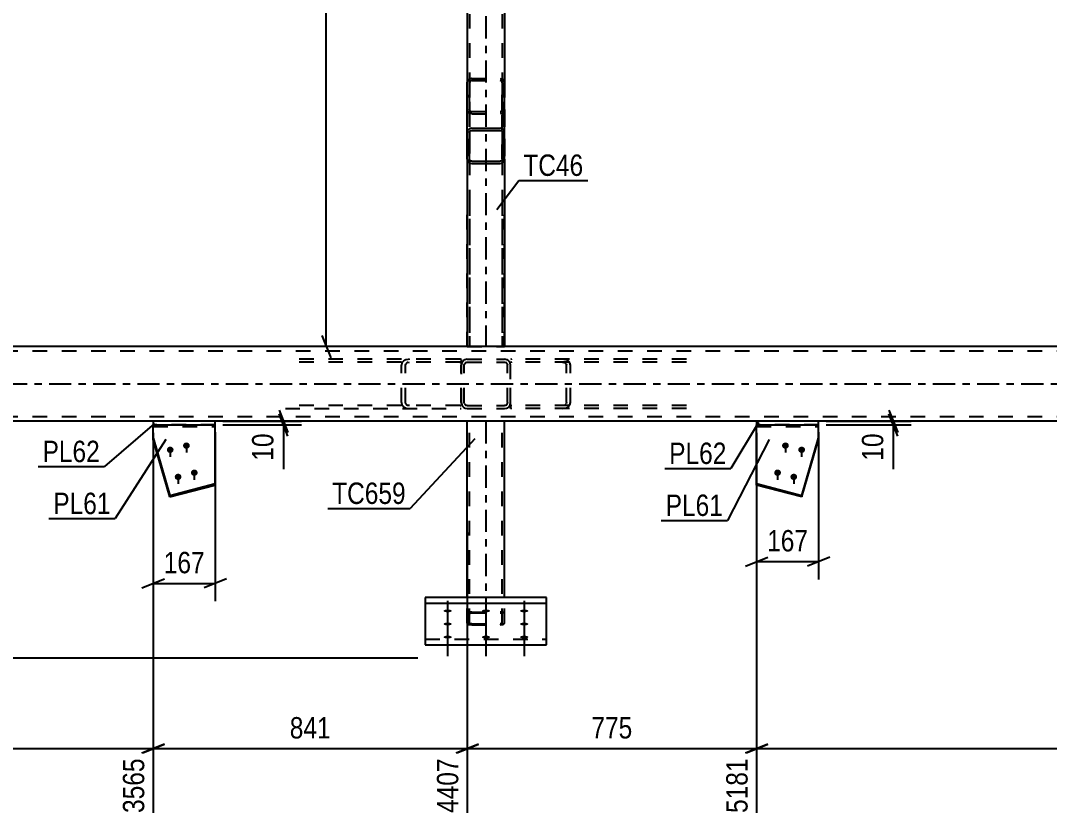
# Model space of a CAD drawing. Header units: millimetres. Extents: x -109 to 1080, y -501 to 340.
# Drawn here: x 109.9 to 247.7, y 126.2 to 232.8 of the extents above; entities that cross this region are included whole.
import ezdxf

# ---------------------------------------------------------------- set-up
doc = ezdxf.new("R2010")
doc.units = ezdxf.units.MM
doc.linetypes.add('DXK_LINE_DOT2', pattern=[3.9198, 1.9599, -1.9599])
doc.linetypes.add('DXK_LINE_DOT3', pattern=[5.9187, 2.979, -0.9799, 0.9799, -0.9799])
doc.styles.add('Arial Narrow', font='ARIALN.TTF', dxfattribs={"height": 0.2})

# ---------------------------------------------------------------- blocks, each defined once
blk = doc.blocks.new('Part-389666448-2588 - 2583')
at = {"color": 7, "linetype": 'DXK_LINE_DOT2'}
for p, q in [((135.95, 178.72), (127.63, 178.72)), ((127.63, 178.72), (127.63, 178.69)), ((127.63, 178.69), (127.63, 178.72)), ((127.63, 178.51), (135.95, 178.51)), ((135.95, 178.72), (135.95, 178.69)), ((135.95, 178.69), (135.95, 178.72))]:
    blk.add_line(p, q, dxfattribs=at)
at = {"color": 2, "linetype": 'Continuous'}
for p, q in [((127.63, 176.77), (127.63, 178.69)), ((135.95, 170.63), (135.95, 178.69)), ((127.63, 176.98), (129.87, 169.27)), ((129.87, 169.07), (127.63, 176.77)), ((129.87, 169.27), (135.95, 170.84)), ((129.87, 169.07), (135.95, 170.63)), ((129.87, 169.27), (129.87, 169.07))]:
    blk.add_line(p, q, dxfattribs=at)
blk = doc.blocks.new('Part-389666448-2599 - 2583')
at = {"color": 2, "linetype": 'Continuous'}
for p, q in [((208.44, 179.19), (208.44, 178.69)), ((216.76, 179.19), (208.44, 179.19)), ((216.76, 178.69), (216.76, 179.19)), ((208.44, 178.69), (216.76, 178.69))]:
    blk.add_line(p, q, dxfattribs=at)
blk = doc.blocks.new('Part-389666448-2617 - 2583')
at = {"color": 7, "linetype": 'DXK_LINE_DOT2'}
for p, q in [((168.73, 187.49), (145.33, 187.49)), ((161.95, 187.49), (161.54, 187.43)), ((168.9, 187.47), (168.73, 187.49)), ((168.9, 187.47), (168.9, 180.92)), ((168.73, 187.09), (145.33, 187.09)), ((160.95, 187), (160.87, 186.69)), ((160.87, 181.69), (160.87, 186.69)), ((161.41, 186.69), (161.45, 186.85)), ((161.41, 181.69), (161.41, 186.69)), ((161.74, 187.06), (161.95, 187.09)), ((168.73, 187.09), (168.9, 187.07)), ((168.73, 181.29), (145.33, 181.29)), ((145.33, 180.89), (168.73, 180.89)), ((160.87, 181.69), (160.95, 181.39)), ((161.45, 181.54), (161.41, 181.69)), ((161.54, 180.96), (161.95, 180.89)), ((161.95, 181.29), (161.74, 181.32)), ((168.73, 181.29), (168.9, 181.32)), ((168.73, 180.89), (168.9, 180.92))]:
    blk.add_line(p, q, dxfattribs=at)
for centre, radius, start, end in [((161.79, 186.48), 0.991, 104.8339, 148.0221), ((161.87, 186.59), 0.495, 104.8339, 148.0221), ((161.79, 181.91), 0.991, 211.9779, 255.1661), ((161.87, 181.8), 0.495, 211.9779, 255.1661)]:
    blk.add_arc(centre, radius, start, end, dxfattribs=at)
blk = doc.blocks.new('Part-389666448-2665 - 2583')
at = {"color": 7, "linetype": 'DXK_LINE_DOT2'}
for p, q in [((169.7, 187.49), (169.39, 187.43)), ((169.7, 187.49), (174.7, 187.49)), ((175, 187.43), (174.7, 187.49)), ((168.96, 187), (168.9, 186.69)), ((168.9, 181.69), (168.9, 186.69)), ((169.3, 186.69), (169.33, 186.85)), ((169.3, 181.69), (169.3, 186.69)), ((169.54, 187.06), (169.7, 187.09)), ((169.7, 187.09), (174.7, 187.09)), ((174.7, 187.09), (174.85, 187.06)), ((175.06, 186.85), (175.1, 186.69)), ((175.1, 181.69), (175.1, 186.69)), ((175.5, 186.69), (175.43, 187)), ((175.5, 181.69), (175.5, 186.69)), ((168.9, 181.69), (168.96, 181.39)), ((169.33, 181.54), (169.3, 181.69)), ((169.39, 180.96), (169.7, 180.89)), ((169.7, 181.29), (169.54, 181.32)), ((169.7, 181.29), (174.7, 181.29)), ((169.7, 180.89), (174.7, 180.89)), ((174.85, 181.32), (174.7, 181.29)), ((174.7, 180.89), (175, 180.96)), ((175.1, 181.69), (175.06, 181.54)), ((175.43, 181.39), (175.5, 181.69))]:
    blk.add_line(p, q, dxfattribs=at)
for centre, radius, start, end in [((169.7, 186.69), 0.8, 112.5, 157.5), ((174.7, 186.69), 0.8, 22.5, 67.5), ((169.7, 186.69), 0.4, 112.5, 157.5), ((174.7, 186.69), 0.4, 22.5, 67.5), ((169.7, 181.69), 0.8, 202.5, 247.5), ((169.7, 181.69), 0.4, 202.5, 247.5), ((174.7, 181.69), 0.4, 292.5, 337.5), ((174.7, 181.69), 0.8, 292.5, 337.5)]:
    blk.add_arc(centre, radius, start, end, dxfattribs=at)
blk = doc.blocks.new('Part-389666448-2616 - 2583')
at = {"color": 2, "linetype": 'Continuous'}
for p, q in [((169.69, 288.59), (169.74, 288.82)), ((169.69, 288.59), (169.69, 287.7)), ((169.74, 288.82), (169.87, 289.02)), ((169.87, 289.02), (170.06, 289.15)), ((170.06, 289.15), (170.29, 289.19)), ((170.29, 289.19), (174.09, 289.19)), ((174.09, 289.19), (174.32, 289.15)), ((174.32, 289.15), (174.52, 289.02)), ((174.52, 289.02), (174.65, 288.82)), ((174.65, 288.82), (174.69, 288.59)), ((174.69, 288.59), (174.69, 287.7)), ((169.69, 272.18), (169.69, 253.87)), ((174.69, 272.18), (174.69, 253.87)), ((169.69, 238.35), (169.69, 224.5)), ((174.69, 238.35), (174.69, 224.5)), ((169.69, 214.28), (169.69, 189.19)), ((174.69, 214.28), (174.69, 189.19)), ((174.65, 189.19), (169.69, 189.19)), ((174.69, 189.19), (174.65, 189.19))]:
    blk.add_line(p, q, dxfattribs=at)
at = {"color": 7, "linetype": 'DXK_LINE_DOT2'}
for p, q in [((170.02, 288.71), (169.99, 288.59)), ((169.99, 288.59), (169.99, 189.19)), ((170.08, 288.81), (170.02, 288.71)), ((170.18, 288.87), (170.08, 288.81)), ((170.29, 288.89), (170.18, 288.87)), ((170.29, 288.89), (174.09, 288.89)), ((174.21, 288.87), (174.09, 288.89)), ((174.31, 288.81), (174.21, 288.87)), ((174.37, 288.71), (174.31, 288.81)), ((174.39, 288.59), (174.37, 288.71)), ((174.39, 288.59), (174.39, 189.19)), ((169.69, 287.7), (169.69, 272.18)), ((174.69, 287.7), (174.69, 272.18)), ((169.74, 284.56), (169.69, 284.79)), ((169.87, 284.37), (169.74, 284.56)), ((170.06, 284.24), (169.87, 284.37)), ((169.99, 284.79), (170.02, 284.68)), ((170.02, 284.68), (170.08, 284.58)), ((170.29, 284.19), (170.06, 284.24)), ((170.08, 284.58), (170.18, 284.52)), ((170.18, 284.52), (170.29, 284.49)), ((170.29, 284.49), (174.09, 284.49)), ((170.29, 284.19), (174.09, 284.19)), ((174.09, 284.49), (174.21, 284.52)), ((174.32, 284.24), (174.09, 284.19)), ((174.21, 284.52), (174.31, 284.58)), ((174.31, 284.58), (174.37, 284.68)), ((174.52, 284.37), (174.32, 284.24)), ((174.37, 284.68), (174.39, 284.79)), ((174.65, 284.56), (174.52, 284.37)), ((174.69, 284.79), (174.65, 284.56)), ((169.69, 253.87), (169.69, 238.35)), ((174.69, 253.87), (174.69, 238.35)), ((169.69, 224.5), (169.69, 214.28)), ((174.69, 224.5), (174.69, 214.28)), ((174.37, 189.19), (174.39, 189.19))]:
    blk.add_line(p, q, dxfattribs=at)
at = {"color": 7, "linetype": 'DXK_LINE_DOT3'}
blk.add_line((172.19, 286.69), (172.19, 189.19), dxfattribs=at)
blk = doc.blocks.new('Bolt-389666448-2619 - 2583')
at = {"linetype": 'Continuous'}
for points in [[(129.91, 174.95), (129.81, 174.96), (129.72, 174.98), (129.64, 175.03), (129.57, 175.09), (129.52, 175.16), (129.48, 175.24), (129.46, 175.33), (129.46, 175.42), (129.48, 175.5), (129.52, 175.58), (129.57, 175.65), (129.64, 175.71), (129.72, 175.76), (129.81, 175.78), (129.91, 175.79), (130, 175.78), (130.09, 175.76), (130.17, 175.71), (130.24, 175.65), (130.3, 175.58), (130.34, 175.5), (130.35, 175.42), (130.35, 175.33), (130.34, 175.24), (130.3, 175.16), (130.24, 175.09), (130.17, 175.03), (130.09, 174.98), (130, 174.96)], [(132.08, 175.51), (131.98, 175.52), (131.89, 175.54), (131.81, 175.59), (131.74, 175.65), (131.69, 175.72), (131.65, 175.8), (131.63, 175.89), (131.63, 175.97), (131.65, 176.06), (131.69, 176.14), (131.74, 176.21), (131.81, 176.27), (131.89, 176.32), (131.98, 176.34), (132.08, 176.35), (132.17, 176.34), (132.26, 176.32), (132.34, 176.27), (132.41, 176.21), (132.47, 176.14), (132.51, 176.06), (132.53, 175.97), (132.53, 175.89), (132.51, 175.8), (132.47, 175.72), (132.41, 175.65), (132.34, 175.59), (132.26, 175.54), (132.17, 175.52)], [(133.13, 171.88), (133.04, 171.89), (132.95, 171.92), (132.87, 171.96), (132.8, 172.02), (132.74, 172.09), (132.71, 172.17), (132.69, 172.26), (132.69, 172.35), (132.71, 172.43), (132.74, 172.52), (132.8, 172.59), (132.87, 172.65), (132.95, 172.69), (133.04, 172.72), (133.13, 172.73), (133.23, 172.72), (133.32, 172.69), (133.4, 172.65), (133.47, 172.59), (133.52, 172.52), (133.56, 172.43), (133.58, 172.35), (133.58, 172.26), (133.56, 172.17), (133.52, 172.09), (133.47, 172.02), (133.4, 171.96), (133.32, 171.92), (133.23, 171.89)], [(130.96, 171.32), (130.87, 171.33), (130.78, 171.36), (130.7, 171.4), (130.63, 171.46), (130.57, 171.53), (130.54, 171.62), (130.52, 171.7), (130.52, 171.79), (130.54, 171.88), (130.57, 171.96), (130.63, 172.03), (130.7, 172.09), (130.78, 172.13), (130.87, 172.16), (130.96, 172.17), (131.06, 172.16), (131.15, 172.13), (131.23, 172.09), (131.3, 172.03), (131.35, 171.96), (131.39, 171.88), (131.41, 171.79), (131.41, 171.7), (131.39, 171.62), (131.35, 171.53), (131.3, 171.46), (131.23, 171.4), (131.15, 171.36), (131.06, 171.33)]]:
    blk.add_hatch(color=1, dxfattribs=at).paths.add_polyline_path(points)
at = {"color": 1, "linetype": 'Continuous'}
for p, q in [((129.91, 175.71), (129.91, 174.43)), ((132.08, 176.27), (132.08, 174.99)), ((133.13, 172.65), (133.13, 171.36)), ((130.96, 172.09), (130.96, 170.81))]:
    blk.add_line(p, q, dxfattribs=at)
blk = doc.blocks.new('Bolt-389666448-2621 - 2583')
at = {"linetype": 'Continuous'}
for points in [[(167.07, 153.99), (167.18, 153.98), (167.29, 153.97), (167.39, 153.95), (167.48, 153.93), (167.55, 153.89), (167.59, 153.86), (167.62, 153.82), (167.62, 153.78), (167.59, 153.74), (167.55, 153.71), (167.48, 153.67), (167.39, 153.65), (167.29, 153.63), (167.18, 153.62), (167.07, 153.61), (166.95, 153.62), (166.85, 153.63), (166.75, 153.65), (166.66, 153.67), (166.59, 153.71), (166.55, 153.74), (166.52, 153.78), (166.52, 153.82), (166.55, 153.86), (166.59, 153.89), (166.66, 153.93), (166.75, 153.95), (166.85, 153.97), (166.95, 153.98)], [(172.19, 153.99), (172.31, 153.98), (172.42, 153.97), (172.52, 153.95), (172.6, 153.93), (172.67, 153.89), (172.72, 153.86), (172.74, 153.82), (172.74, 153.78), (172.72, 153.74), (172.67, 153.71), (172.6, 153.67), (172.52, 153.65), (172.42, 153.63), (172.31, 153.62), (172.19, 153.61), (172.08, 153.62), (171.97, 153.63), (171.87, 153.65), (171.79, 153.67), (171.72, 153.71), (171.67, 153.74), (171.65, 153.78), (171.65, 153.82), (171.67, 153.86), (171.72, 153.89), (171.79, 153.93), (171.87, 153.95), (171.97, 153.97), (172.08, 153.98)], [(177.32, 153.99), (177.43, 153.98), (177.54, 153.97), (177.64, 153.95), (177.73, 153.93), (177.8, 153.89), (177.84, 153.86), (177.87, 153.82), (177.87, 153.78), (177.84, 153.74), (177.8, 153.71), (177.73, 153.67), (177.64, 153.65), (177.54, 153.63), (177.43, 153.62), (177.32, 153.61), (177.2, 153.62), (177.1, 153.63), (177, 153.65), (176.91, 153.67), (176.84, 153.71), (176.8, 153.74), (176.77, 153.78), (176.77, 153.82), (176.8, 153.86), (176.84, 153.89), (176.91, 153.93), (177, 153.95), (177.1, 153.97), (177.2, 153.98)], [(167.07, 152.23), (167.18, 152.23), (167.29, 152.22), (167.39, 152.2), (167.48, 152.17), (167.55, 152.14), (167.59, 152.1), (167.62, 152.07), (167.62, 152.03), (167.59, 151.99), (167.55, 151.95), (167.48, 151.92), (167.39, 151.89), (167.29, 151.87), (167.18, 151.86), (167.07, 151.86), (166.95, 151.86), (166.85, 151.87), (166.75, 151.89), (166.66, 151.92), (166.59, 151.95), (166.55, 151.99), (166.52, 152.03), (166.52, 152.07), (166.55, 152.1), (166.59, 152.14), (166.66, 152.17), (166.75, 152.2), (166.85, 152.22), (166.95, 152.23)], [(177.32, 152.23), (177.43, 152.23), (177.54, 152.22), (177.64, 152.2), (177.73, 152.17), (177.8, 152.14), (177.84, 152.1), (177.87, 152.07), (177.87, 152.03), (177.84, 151.99), (177.8, 151.95), (177.73, 151.92), (177.64, 151.89), (177.54, 151.87), (177.43, 151.86), (177.32, 151.86), (177.2, 151.86), (177.1, 151.87), (177, 151.89), (176.91, 151.92), (176.84, 151.95), (176.8, 151.99), (176.77, 152.03), (176.77, 152.07), (176.8, 152.1), (176.84, 152.14), (176.91, 152.17), (177, 152.2), (177.1, 152.22), (177.2, 152.23)], [(167.07, 150.48), (167.18, 150.48), (167.29, 150.47), (167.39, 150.45), (167.48, 150.42), (167.55, 150.39), (167.59, 150.35), (167.62, 150.31), (167.62, 150.27), (167.59, 150.24), (167.55, 150.2), (167.48, 150.17), (167.39, 150.14), (167.29, 150.12), (167.18, 150.11), (167.07, 150.11), (166.95, 150.11), (166.85, 150.12), (166.75, 150.14), (166.66, 150.17), (166.59, 150.2), (166.55, 150.24), (166.52, 150.27), (166.52, 150.31), (166.55, 150.35), (166.59, 150.39), (166.66, 150.42), (166.75, 150.45), (166.85, 150.47), (166.95, 150.48)], [(172.19, 150.48), (172.31, 150.48), (172.42, 150.47), (172.52, 150.45), (172.6, 150.42), (172.67, 150.39), (172.72, 150.35), (172.74, 150.31), (172.74, 150.27), (172.72, 150.24), (172.67, 150.2), (172.6, 150.17), (172.52, 150.14), (172.42, 150.12), (172.31, 150.11), (172.19, 150.11), (172.08, 150.11), (171.97, 150.12), (171.87, 150.14), (171.79, 150.17), (171.72, 150.2), (171.67, 150.24), (171.65, 150.27), (171.65, 150.31), (171.67, 150.35), (171.72, 150.39), (171.79, 150.42), (171.87, 150.45), (171.97, 150.47), (172.08, 150.48)], [(177.32, 150.48), (177.43, 150.48), (177.54, 150.47), (177.64, 150.45), (177.73, 150.42), (177.8, 150.39), (177.84, 150.35), (177.87, 150.31), (177.87, 150.27), (177.84, 150.24), (177.8, 150.2), (177.73, 150.17), (177.64, 150.14), (177.54, 150.12), (177.43, 150.11), (177.32, 150.11), (177.2, 150.11), (177.1, 150.12), (177, 150.14), (176.91, 150.17), (176.84, 150.2), (176.8, 150.24), (176.77, 150.27), (176.77, 150.31), (176.8, 150.35), (176.84, 150.39), (176.91, 150.42), (177, 150.45), (177.1, 150.47), (177.2, 150.48)]]:
    blk.add_hatch(color=1, dxfattribs=at).paths.add_polyline_path(points)
at = {"color": 1, "linetype": 'Continuous'}
for p, q in [((167.07, 155.16), (167.07, 151.26)), ((172.19, 155.16), (172.19, 151.26)), ((177.32, 155.16), (177.32, 151.26)), ((167.07, 153.41), (167.07, 149.51)), ((177.32, 153.41), (177.32, 149.51)), ((167.07, 151.66), (167.07, 147.76)), ((172.19, 151.66), (172.19, 147.76)), ((177.32, 151.66), (177.32, 147.76))]:
    blk.add_line(p, q, dxfattribs=at)
blk = doc.blocks.new('Part-389666448-2693 - 2583')
at = {"color": 2, "linetype": 'Continuous'}
for p, q in [((180.32, 155.58), (164.07, 155.58)), ((164.07, 155.58), (164.07, 149.27)), ((164.07, 154.83), (180.32, 154.83)), ((180.32, 149.27), (180.32, 155.58)), ((164.07, 149.27), (180.32, 149.27))]:
    blk.add_line(p, q, dxfattribs=at)
at = {"color": 7, "linetype": 'DXK_LINE_DOT2'}
blk.add_line((164.07, 150.02), (180.32, 150.02), dxfattribs=at)
blk = doc.blocks.new('Part-389666448-2629 - 2583')
at = {"color": 2, "linetype": 'Continuous'}
for p, q in [((169.69, 189.19), (13.06, 189.19)), ((461.36, 189.19), (174.69, 189.19)), ((127.63, 179.19), (13.06, 179.19)), ((169.69, 179.19), (135.95, 179.19)), ((208.44, 179.19), (174.69, 179.19)), ((419.29, 179.19), (216.76, 179.19))]:
    blk.add_line(p, q, dxfattribs=at)
at = {"color": 7, "linetype": 'DXK_LINE_DOT2'}
for p, q in [((174.69, 189.19), (169.69, 189.19)), ((623, 188.59), (13.06, 188.59)), ((623, 179.79), (13.06, 179.79)), ((135.95, 179.19), (127.63, 179.19)), ((174.69, 179.19), (169.69, 179.19)), ((216.76, 179.19), (208.44, 179.19))]:
    blk.add_line(p, q, dxfattribs=at)
at = {"color": 7, "linetype": 'DXK_LINE_DOT3'}
blk.add_line((13.06, 184.19), (623, 184.19), dxfattribs=at)
blk = doc.blocks.new('Part-389666448-2773 - 2583')
at = {"color": 7, "linetype": 'DXK_LINE_DOT2'}
for p, q in [((169.69, 189.19), (169.69, 208.65)), ((169.99, 208.65), (169.99, 189.19)), ((174.39, 208.65), (174.39, 189.19)), ((174.69, 189.19), (174.69, 208.65)), ((169.69, 189.19), (174.69, 189.19))]:
    blk.add_line(p, q, dxfattribs=at)
blk = doc.blocks.new('Bolt-389666448-2647 - 2583')
at = {"linetype": 'Continuous'}
for points in [[(212.31, 175.51), (212.22, 175.52), (212.13, 175.54), (212.05, 175.59), (211.98, 175.65), (211.92, 175.72), (211.88, 175.8), (211.86, 175.89), (211.86, 175.97), (211.88, 176.06), (211.92, 176.14), (211.98, 176.21), (212.05, 176.27), (212.13, 176.32), (212.22, 176.34), (212.31, 176.35), (212.41, 176.34), (212.49, 176.32), (212.58, 176.27), (212.65, 176.21), (212.7, 176.14), (212.74, 176.06), (212.76, 175.97), (212.76, 175.89), (212.74, 175.8), (212.7, 175.72), (212.65, 175.65), (212.58, 175.59), (212.49, 175.54), (212.41, 175.52)], [(214.48, 174.95), (214.39, 174.96), (214.3, 174.98), (214.22, 175.03), (214.15, 175.09), (214.09, 175.16), (214.05, 175.24), (214.03, 175.33), (214.03, 175.42), (214.05, 175.5), (214.09, 175.58), (214.15, 175.65), (214.22, 175.71), (214.3, 175.76), (214.39, 175.78), (214.48, 175.79), (214.58, 175.78), (214.66, 175.76), (214.75, 175.71), (214.82, 175.65), (214.87, 175.58), (214.91, 175.5), (214.93, 175.42), (214.93, 175.33), (214.91, 175.24), (214.87, 175.16), (214.82, 175.09), (214.75, 175.03), (214.66, 174.98), (214.58, 174.96)], [(211.26, 171.88), (211.16, 171.89), (211.07, 171.92), (210.99, 171.96), (210.92, 172.02), (210.87, 172.09), (210.83, 172.17), (210.81, 172.26), (210.81, 172.35), (210.83, 172.43), (210.87, 172.52), (210.92, 172.59), (210.99, 172.65), (211.07, 172.69), (211.16, 172.72), (211.26, 172.73), (211.35, 172.72), (211.44, 172.69), (211.52, 172.65), (211.59, 172.59), (211.65, 172.52), (211.68, 172.43), (211.7, 172.35), (211.7, 172.26), (211.68, 172.17), (211.65, 172.09), (211.59, 172.02), (211.52, 171.96), (211.44, 171.92), (211.35, 171.89)], [(213.43, 171.32), (213.33, 171.33), (213.24, 171.36), (213.16, 171.4), (213.09, 171.46), (213.04, 171.53), (213, 171.62), (212.98, 171.7), (212.98, 171.79), (213, 171.88), (213.04, 171.96), (213.09, 172.03), (213.16, 172.09), (213.24, 172.13), (213.33, 172.16), (213.43, 172.17), (213.52, 172.16), (213.61, 172.13), (213.69, 172.09), (213.76, 172.03), (213.82, 171.96), (213.85, 171.88), (213.87, 171.79), (213.87, 171.7), (213.85, 171.62), (213.82, 171.53), (213.76, 171.46), (213.69, 171.4), (213.61, 171.36), (213.52, 171.33)]]:
    blk.add_hatch(color=1, dxfattribs=at).paths.add_polyline_path(points)
at = {"color": 1, "linetype": 'Continuous'}
for p, q in [((212.31, 176.27), (212.31, 174.99)), ((214.48, 175.71), (214.48, 174.43)), ((211.26, 172.65), (211.26, 171.36)), ((213.43, 172.09), (213.43, 170.81))]:
    blk.add_line(p, q, dxfattribs=at)
blk = doc.blocks.new('Part-389666448-2671 - 2583')
at = {"color": 2, "linetype": 'Continuous'}
for p, q in [((169.69, 155.58), (169.69, 179.19)), ((174.69, 179.19), (169.69, 179.19)), ((174.69, 155.58), (174.69, 179.19))]:
    blk.add_line(p, q, dxfattribs=at)
at = {"color": 7, "linetype": 'DXK_LINE_DOT2'}
for p, q in [((169.99, 152.15), (169.99, 179.19)), ((174.37, 179.19), (174.39, 179.19)), ((174.39, 152.15), (174.39, 179.19)), ((169.69, 152.15), (169.69, 155.58)), ((174.69, 152.15), (174.69, 155.58)), ((169.74, 153.53), (169.69, 153.45)), ((169.87, 153.59), (169.74, 153.53)), ((170.06, 153.64), (169.87, 153.59)), ((169.99, 153.45), (170.02, 153.49)), ((170.02, 153.49), (170.08, 153.52)), ((170.29, 153.65), (170.06, 153.64)), ((170.08, 153.52), (170.18, 153.54)), ((170.18, 153.54), (170.29, 153.55)), ((170.29, 153.65), (174.09, 153.65)), ((170.29, 153.55), (174.09, 153.55)), ((174.32, 153.64), (174.09, 153.65)), ((174.09, 153.55), (174.21, 153.54)), ((174.21, 153.54), (174.31, 153.52)), ((174.31, 153.52), (174.37, 153.49)), ((174.52, 153.59), (174.32, 153.64)), ((174.37, 153.49), (174.39, 153.45)), ((174.65, 153.53), (174.52, 153.59)), ((174.69, 153.45), (174.65, 153.53)), ((169.69, 152.15), (169.74, 152.07)), ((169.74, 152.07), (169.87, 152)), ((169.87, 152), (170.06, 151.96)), ((170.02, 152.11), (169.99, 152.15)), ((170.08, 152.08), (170.02, 152.11)), ((170.06, 151.96), (170.29, 151.94)), ((170.18, 152.05), (170.08, 152.08)), ((170.29, 152.05), (170.18, 152.05)), ((170.29, 152.05), (174.09, 152.05)), ((170.29, 151.94), (174.09, 151.94)), ((174.21, 152.05), (174.09, 152.05)), ((174.09, 151.94), (174.32, 151.96)), ((174.31, 152.08), (174.21, 152.05)), ((174.37, 152.11), (174.31, 152.08)), ((174.32, 151.96), (174.52, 152)), ((174.39, 152.15), (174.37, 152.11)), ((174.52, 152), (174.65, 152.07)), ((174.65, 152.07), (174.69, 152.15))]:
    blk.add_line(p, q, dxfattribs=at)
at = {"color": 7, "linetype": 'DXK_LINE_DOT3'}
blk.add_line((172.19, 179.19), (172.19, 152.8), dxfattribs=at)
blk = doc.blocks.new('Part-389666448-2679 - 2583')
at = {"color": 7, "linetype": 'DXK_LINE_DOT2'}
for p, q in [((175.67, 187.49), (175.5, 187.47)), ((175.5, 180.92), (175.5, 187.47)), ((199.06, 187.49), (175.67, 187.49)), ((182.85, 187.43), (182.44, 187.49)), ((175.67, 187.09), (175.5, 187.07)), ((199.06, 187.09), (175.67, 187.09)), ((182.44, 187.09), (182.65, 187.06)), ((182.94, 186.85), (182.98, 186.69)), ((182.98, 181.69), (182.98, 186.69)), ((183.52, 186.69), (183.44, 187)), ((183.52, 181.69), (183.52, 186.69)), ((175.5, 181.32), (175.67, 181.29)), ((175.67, 180.89), (175.5, 180.92)), ((199.06, 181.29), (175.67, 181.29)), ((199.06, 180.89), (175.67, 180.89)), ((182.65, 181.32), (182.44, 181.29)), ((182.44, 180.89), (182.85, 180.96)), ((182.98, 181.69), (182.94, 181.54)), ((183.44, 181.39), (183.52, 181.69))]:
    blk.add_line(p, q, dxfattribs=at)
for centre, radius, start, end in [((182.6, 186.48), 0.991, 31.9779, 75.1661), ((182.52, 186.59), 0.495, 31.9779, 75.1661), ((182.52, 181.8), 0.495, 284.8339, 328.0221), ((182.6, 181.91), 0.991, 284.8339, 328.0221)]:
    blk.add_arc(centre, radius, start, end, dxfattribs=at)
blk = doc.blocks.new('Part-389666448-2756 - 2583')
at = {"color": 7, "linetype": 'DXK_LINE_DOT2'}
for p, q in [((216.76, 178.72), (208.44, 178.72)), ((208.44, 178.72), (208.44, 178.69)), ((208.44, 178.69), (208.44, 178.72)), ((208.44, 178.51), (216.76, 178.51)), ((216.76, 178.72), (216.76, 178.69)), ((216.76, 178.69), (216.76, 178.72))]:
    blk.add_line(p, q, dxfattribs=at)
at = {"color": 2, "linetype": 'Continuous'}
for p, q in [((208.44, 170.63), (208.44, 178.69)), ((216.76, 176.77), (216.76, 178.69)), ((214.52, 169.27), (216.76, 176.98)), ((214.52, 169.07), (216.76, 176.77)), ((208.44, 170.84), (214.52, 169.27)), ((214.52, 169.07), (208.44, 170.63)), ((214.52, 169.27), (214.52, 169.07))]:
    blk.add_line(p, q, dxfattribs=at)
blk = doc.blocks.new('Part-389666448-2697 - 2583')
at = {"color": 2, "linetype": 'Continuous'}
for p, q in [((127.63, 179.19), (127.63, 178.69)), ((135.95, 179.19), (127.63, 179.19)), ((135.95, 178.69), (135.95, 179.19)), ((127.63, 178.69), (135.95, 178.69))]:
    blk.add_line(p, q, dxfattribs=at)
blk = doc.blocks.new('Part-389666448-23631 - 2583')
at = {"color": 2, "linetype": 'Continuous'}
for p, q in [((169.69, 224.5), (169.74, 224.72)), ((169.74, 224.72), (169.87, 224.9)), ((169.87, 224.9), (170.06, 225.03)), ((170.28, 225.07), (170.06, 225.03)), ((174.11, 225.07), (174.32, 225.03)), ((174.32, 225.03), (174.52, 224.9)), ((174.52, 224.9), (174.65, 224.72)), ((174.65, 224.72), (174.69, 224.5)), ((169.69, 217.85), (169.69, 224.5)), ((174.69, 217.85), (174.69, 224.5)), ((169.74, 218.06), (169.69, 217.85)), ((169.69, 214.28), (169.69, 217.85)), ((169.87, 218.25), (169.74, 218.06)), ((170.06, 218.37), (169.87, 218.25)), ((169.99, 217.85), (170.02, 217.96)), ((169.99, 214.28), (169.99, 217.85)), ((170.02, 217.96), (170.08, 218.05)), ((170.29, 218.41), (170.06, 218.37)), ((170.08, 218.05), (170.18, 218.11)), ((170.18, 218.11), (170.29, 218.13)), ((170.29, 218.41), (174.09, 218.41)), ((170.29, 218.13), (174.09, 218.13)), ((174.32, 218.37), (174.09, 218.41)), ((174.09, 218.13), (174.21, 218.11)), ((174.21, 218.11), (174.31, 218.05)), ((174.31, 218.05), (174.37, 217.96)), ((174.52, 218.25), (174.32, 218.37)), ((174.37, 217.96), (174.39, 217.85)), ((174.39, 217.85), (174.39, 214.28)), ((174.65, 218.06), (174.52, 218.25)), ((174.69, 217.85), (174.65, 218.06)), ((174.69, 214.28), (174.69, 217.85)), ((169.69, 214.28), (169.74, 214.06)), ((169.74, 214.06), (169.87, 213.88)), ((169.87, 213.88), (170.06, 213.76)), ((170.02, 214.17), (169.99, 214.28)), ((170.08, 214.08), (170.02, 214.17)), ((170.06, 213.76), (170.29, 213.71)), ((170.18, 214.02), (170.08, 214.08)), ((170.29, 213.99), (170.18, 214.02)), ((170.29, 213.99), (174.09, 213.99)), ((170.29, 213.71), (174.09, 213.71)), ((174.21, 214.02), (174.09, 213.99)), ((174.09, 213.71), (174.32, 213.76)), ((174.31, 214.08), (174.21, 214.02)), ((174.37, 214.17), (174.31, 214.08)), ((174.32, 213.76), (174.52, 213.88)), ((174.39, 214.28), (174.37, 214.17)), ((174.52, 213.88), (174.65, 214.06)), ((174.65, 214.06), (174.69, 214.28))]:
    blk.add_line(p, q, dxfattribs=at)
at = {"color": 7, "linetype": 'DXK_LINE_DOT2'}
for p, q in [((170.08, 224.7), (170.02, 224.61)), ((170.18, 224.77), (170.08, 224.7)), ((170.29, 224.79), (170.18, 224.77)), ((170.29, 225.07), (170.28, 225.07)), ((170.29, 225.07), (174.09, 225.07)), ((170.29, 224.79), (174.09, 224.79)), ((174.09, 225.07), (174.11, 225.07)), ((174.21, 224.77), (174.09, 224.79)), ((174.31, 224.7), (174.21, 224.77)), ((174.37, 224.61), (174.31, 224.7)), ((169.69, 224.5), (169.69, 220.93)), ((170.02, 224.61), (169.99, 224.5)), ((169.99, 224.5), (169.99, 217.85)), ((169.99, 220.93), (169.99, 224.5)), ((174.39, 224.5), (174.37, 224.61)), ((174.39, 224.5), (174.39, 217.85)), ((174.39, 220.93), (174.39, 224.5)), ((174.69, 224.5), (174.69, 220.93)), ((169.69, 220.93), (169.69, 214.28)), ((169.74, 220.72), (169.69, 220.93)), ((169.87, 220.53), (169.74, 220.72)), ((170.06, 220.41), (169.87, 220.53)), ((169.99, 220.93), (169.99, 214.28)), ((170.02, 220.83), (169.99, 220.93)), ((170.06, 220.76), (170.02, 220.83)), ((170.08, 220.73), (170.06, 220.76)), ((170.08, 220.73), (170.18, 220.67)), ((170.18, 220.67), (170.29, 220.65)), ((170.29, 220.65), (174.09, 220.65)), ((174.09, 220.65), (174.21, 220.67)), ((174.21, 220.67), (174.31, 220.73)), ((174.31, 220.73), (174.37, 220.83)), ((174.52, 220.53), (174.32, 220.41)), ((174.37, 220.83), (174.39, 220.93)), ((174.39, 214.28), (174.39, 220.93)), ((174.65, 220.72), (174.52, 220.53)), ((174.69, 220.93), (174.65, 220.72)), ((174.69, 220.93), (174.69, 214.28)), ((170.29, 220.37), (170.06, 220.41)), ((170.29, 220.37), (174.09, 220.37)), ((174.32, 220.41), (174.09, 220.37))]:
    blk.add_line(p, q, dxfattribs=at)
blk = doc.blocks.new('StraightDimension-389666448-21254 - 2583')
at = {"color": 7, "linetype": 'Continuous'}
blk.add_line((163.07, 147.48), (-32.47, 147.48), dxfattribs=at)
blk = doc.blocks.new('StraightDimension-389666448-10749 - 2583')
at = {"color": 7, "linetype": 'Continuous'}
for p, q in [((135.95, 177.71), (135.95, 155.09)), ((127.63, 175.87), (127.63, 155.09)), ((126.13, 156.89), (129.13, 158.09)), ((127.63, 157.49), (135.95, 157.49)), ((137.45, 158.09), (134.45, 156.89))]:
    blk.add_line(p, q, dxfattribs=at)
at = {"color": 0}
blk.add_wipeout([(135.13, 158.24), (135.13, 162.44), (128.45, 162.44), (128.45, 158.24)], dxfattribs=at)
at = {"color": 3, "style": 'Arial Narrow'}
blk.add_text('167', height=2.863, dxfattribs=at).set_placement((129.05, 158.84))
blk = doc.blocks.new('StraightDimension-389666448-27819 - 2583')
at = {"color": 7, "linetype": 'Continuous'}
for p, q in [((226.16, 180.69), (227.36, 177.69)), ((217.76, 179.19), (229.16, 179.19)), ((227.36, 177.19), (226.16, 180.19)), ((226.76, 178.69), (226.76, 179.19)), ((217.76, 178.69), (229.16, 178.69)), ((226.76, 178.69), (226.76, 172.79)), ((226.76, 178.69), (226.76, 172.79))]:
    blk.add_line(p, q, dxfattribs=at)
at = {"color": 0}
blk.add_wipeout([(226.01, 178.17), (221.81, 178.17), (221.81, 173.31), (226.01, 173.31)], dxfattribs=at)
at = {"color": 3, "style": 'Arial Narrow'}
blk.add_text('10', height=2.863, rotation=90.0002, dxfattribs=at).set_placement((225.41, 173.91))
blk = doc.blocks.new('StraightDimension-389666448-10808 - 2583')
at = {"color": 7, "linetype": 'Continuous'}
for p, q in [((216.76, 177.71), (216.76, 158.01)), ((208.44, 169.74), (208.44, 158.01)), ((206.94, 159.81), (209.94, 161.01)), ((208.44, 160.41), (216.76, 160.41)), ((218.26, 161.01), (215.26, 159.81))]:
    blk.add_line(p, q, dxfattribs=at)
at = {"color": 0}
blk.add_wipeout([(215.94, 161.16), (215.94, 165.36), (209.26, 165.36), (209.26, 161.16)], dxfattribs=at)
at = {"color": 3, "style": 'Arial Narrow'}
blk.add_text('167', height=2.863, dxfattribs=at).set_placement((209.86, 161.76))
blk = doc.blocks.new('StraightDimension-389666448-10998 - 2583')
at = {"color": 7, "linetype": 'Continuous'}
for p, q in [((151.4, 287.69), (150.2, 290.69)), ((169.29, 289.19), (147.95, 289.19)), ((150.8, 189.19), (150.8, 289.19)), ((150.2, 190.69), (151.4, 187.69)), ((156.73, 189.19), (147.95, 189.19))]:
    blk.add_line(p, q, dxfattribs=at)
at = {"color": 0}
blk.add_wipeout([(150.05, 243.45), (145.85, 243.45), (145.85, 234.94), (150.05, 234.94)], dxfattribs=at)
at = {"color": 3, "style": 'Arial Narrow'}
blk.add_text('2000', height=2.863, rotation=90.0002, dxfattribs=at).set_placement((149.45, 235.54))
blk = doc.blocks.new('StraightDimension-389666448-11887 - 2583')
at = {"color": 7, "linetype": 'Continuous'}
for p, q in [((208.44, 177.62), (208.44, 126.75)), ((209.94, 135.97), (206.94, 134.77)), ((208.44, 135.37), (419.29, 135.37))]:
    blk.add_line(p, q, dxfattribs=at)
blk = doc.blocks.new('StraightDimension-389666448-11888 - 2583')
at = {"color": 7, "linetype": 'Continuous'}
for p, q in [((208.44, 177.62), (208.44, 126.75)), ((169.69, 164.3), (169.69, 126.75)), ((171.19, 135.97), (168.19, 134.77)), ((169.69, 135.37), (208.44, 135.37)), ((206.94, 134.77), (209.94, 135.97))]:
    blk.add_line(p, q, dxfattribs=at)
at = {"color": 0}
blk.add_wipeout([(192.41, 136.12), (192.41, 140.32), (185.72, 140.32), (185.72, 136.12)], dxfattribs=at)
at = {"color": 3, "style": 'Arial Narrow'}
blk.add_text('775', height=2.863, dxfattribs=at).set_placement((186.32, 136.72))
at = {"color": 0, "linetype": 'Continuous'}
blk.add_wipeout([(207.84, 134.67), (203.64, 134.67), (203.64, 126.15), (207.84, 126.15)], dxfattribs=at)
at = {"color": 3, "linetype": 'Continuous', "style": 'Arial Narrow'}
blk.add_text('5181', height=2.863, rotation=90.0002, dxfattribs=at).set_placement((207.24, 126.75))
blk = doc.blocks.new('StraightDimension-389666448-11889 - 2583')
at = {"color": 7, "linetype": 'Continuous'}
for p, q in [((127.63, 177.62), (127.63, 126.75)), ((169.69, 164.3), (169.69, 126.75)), ((129.13, 135.97), (126.13, 134.77)), ((127.63, 135.37), (169.69, 135.37)), ((168.19, 134.77), (171.19, 135.97))]:
    blk.add_line(p, q, dxfattribs=at)
at = {"color": 0}
blk.add_wipeout([(152, 136.12), (152, 140.32), (145.32, 140.32), (145.32, 136.12)], dxfattribs=at)
at = {"color": 3, "style": 'Arial Narrow'}
blk.add_text('841', height=2.863, dxfattribs=at).set_placement((145.92, 136.72))
at = {"color": 0, "linetype": 'Continuous'}
blk.add_wipeout([(169.09, 134.67), (164.89, 134.67), (164.89, 126.15), (169.09, 126.15)], dxfattribs=at)
at = {"color": 3, "linetype": 'Continuous', "style": 'Arial Narrow'}
blk.add_text('4407', height=2.863, rotation=90.0002, dxfattribs=at).set_placement((168.49, 126.75))
blk = doc.blocks.new('StraightDimension-389666448-11890 - 2583')
at = {"color": 7, "linetype": 'Continuous'}
for p, q in [((127.63, 177.62), (127.63, 126.75)), ((-3.04, 172.19), (-3.04, 132.24)), ((-1.54, 135.97), (-4.54, 134.77)), ((-3.04, 135.37), (127.63, 135.37)), ((126.13, 134.77), (129.13, 135.97))]:
    blk.add_line(p, q, dxfattribs=at)
at = {"color": 0}
blk.add_wipeout([(66.55, 136.12), (66.55, 140.32), (58.04, 140.32), (58.04, 136.12)], dxfattribs=at)
at = {"color": 3, "style": 'Arial Narrow'}
blk.add_text('3565', height=2.863, dxfattribs=at).set_placement((58.64, 136.72))
at = {"color": 0, "linetype": 'Continuous'}
for points in [[(-3.64, 134.67), (-7.84, 134.67), (-7.84, 131.64), (-3.64, 131.64)], [(127.03, 134.67), (122.83, 134.67), (122.83, 126.15), (127.03, 126.15)]]:
    blk.add_wipeout(points, dxfattribs=at)
at = {"color": 3, "linetype": 'Continuous', "style": 'Arial Narrow'}
for s, height, p in [('0', 2.86, (-4.24, 132.24)), ('3565', 2.863, (126.43, 126.75))]:
    blk.add_text(s, height=height, rotation=90.0002, dxfattribs=at).set_placement(p)
blk = doc.blocks.new('StraightDimension-389666448-27808 - 2583')
at = {"color": 7, "linetype": 'Continuous'}
for p, q in [((144.48, 180.69), (145.68, 177.69)), ((136.95, 179.19), (147.48, 179.19)), ((145.68, 177.19), (144.48, 180.19)), ((145.08, 178.69), (145.08, 179.19)), ((136.95, 178.69), (147.48, 178.69)), ((145.08, 178.69), (145.08, 172.79)), ((145.08, 178.69), (145.08, 172.79))]:
    blk.add_line(p, q, dxfattribs=at)
at = {"color": 0}
blk.add_wipeout([(144.33, 178.17), (140.13, 178.17), (140.13, 173.31), (144.33, 173.31)], dxfattribs=at)
at = {"color": 3, "style": 'Arial Narrow'}
blk.add_text('10', height=2.863, rotation=90.0002, dxfattribs=at).set_placement((143.73, 173.91))
blk = doc.blocks.new('Mark-389666448-10974 - 2583')
at = {"color": 0}
blk.add_wipeout([(120.49, 173.72), (120.49, 176.72), (112.81, 176.72), (112.81, 173.72)], dxfattribs=at)
blk.add_wipeout([(120.49, 173.72), (120.49, 176.72), (112.81, 176.72), (112.81, 173.72)], dxfattribs=at)
at = {"color": 30, "linetype": 'Continuous'}
for p in [(127.8, 178.89), (112.21, 173.12)]:
    blk.add_line(p, (121.09, 173.12), dxfattribs=at)
at = {"color": 3, "style": 'Arial Narrow'}
blk.add_text('PL62', height=2.863, dxfattribs=at).set_placement((112.81, 173.72))
blk = doc.blocks.new('Mark-389666448-2612 - 2583')
at = {"color": 0}
blk.add_wipeout([(185.24, 212.04), (185.24, 215.04), (177.2, 215.04), (177.2, 212.04)], dxfattribs=at)
blk.add_wipeout([(185.24, 212.04), (185.24, 215.04), (177.2, 215.04), (177.2, 212.04)], dxfattribs=at)
at = {"color": 30, "linetype": 'Continuous'}
for p, q in [((173.64, 207.54), (176.6, 211.44)), ((176.6, 211.44), (185.84, 211.44))]:
    blk.add_line(p, q, dxfattribs=at)
at = {"color": 3, "style": 'Arial Narrow'}
blk.add_text('TC46', height=2.863, dxfattribs=at).set_placement((177.2, 212.04))
blk = doc.blocks.new('Mark-389666448-10971 - 2583')
at = {"color": 0}
blk.add_wipeout([(204.41, 173.47), (204.41, 176.47), (196.74, 176.47), (196.74, 173.47)], dxfattribs=at)
blk.add_wipeout([(204.41, 173.47), (204.41, 176.47), (196.74, 176.47), (196.74, 173.47)], dxfattribs=at)
at = {"color": 30, "linetype": 'Continuous'}
for p in [(208.71, 179.02), (196.14, 172.87)]:
    blk.add_line(p, (205.01, 172.87), dxfattribs=at)
at = {"color": 3, "style": 'Arial Narrow'}
blk.add_text('PL62', height=2.863, dxfattribs=at).set_placement((196.74, 173.47))
blk = doc.blocks.new('Mark-389666448-2667 - 2583')
at = {"color": 0}
blk.add_wipeout([(161.46, 168.12), (161.46, 171.12), (151.6, 171.12), (151.6, 168.12)], dxfattribs=at)
blk.add_wipeout([(161.46, 168.12), (161.46, 171.12), (151.6, 171.12), (151.6, 168.12)], dxfattribs=at)
at = {"color": 30, "linetype": 'Continuous'}
for p in [(170.71, 176.85), (151, 167.52)]:
    blk.add_line(p, (162.06, 167.52), dxfattribs=at)
at = {"color": 3, "style": 'Arial Narrow'}
blk.add_text('TC659', height=2.863, dxfattribs=at).set_placement((151.6, 168.12))
blk = doc.blocks.new('Mark-389666448-21293 - 2583')
at = {"color": 0}
blk.add_wipeout([(121.92, 166.76), (121.92, 169.76), (114.25, 169.76), (114.25, 166.76)], dxfattribs=at)
blk.add_wipeout([(121.92, 166.76), (121.92, 169.76), (114.25, 169.76), (114.25, 166.76)], dxfattribs=at)
at = {"color": 30, "linetype": 'Continuous'}
for p in [(129.31, 176.77), (113.65, 166.16)]:
    blk.add_line(p, (122.52, 166.16), dxfattribs=at)
at = {"color": 3, "style": 'Arial Narrow'}
blk.add_text('PL61', height=2.863, dxfattribs=at).set_placement((114.25, 166.76))
blk = doc.blocks.new('Mark-389666448-21297 - 2583')
at = {"color": 0}
blk.add_wipeout([(203.95, 166.51), (203.95, 169.51), (196.27, 169.51), (196.27, 166.51)], dxfattribs=at)
blk.add_wipeout([(203.95, 166.51), (203.95, 169.51), (196.27, 169.51), (196.27, 166.51)], dxfattribs=at)
at = {"color": 30, "linetype": 'Continuous'}
for p in [(210.12, 176.77), (195.67, 165.91)]:
    blk.add_line(p, (204.55, 165.91), dxfattribs=at)
at = {"color": 3, "style": 'Arial Narrow'}
blk.add_text('PL61', height=2.863, dxfattribs=at).set_placement((196.27, 166.51))

msp = doc.modelspace()

# ---------------------------------------------------------------- block references
for name in ['Part-389666448-2616 - 2583', 'Part-389666448-23631 - 2583', 'Part-389666448-2773 - 2583', 'Part-389666448-2629 - 2583', 'Part-389666448-2617 - 2583', 'Part-389666448-2665 - 2583', 'Part-389666448-2679 - 2583', 'Part-389666448-2697 - 2583', 'Part-389666448-2671 - 2583', 'Part-389666448-2599 - 2583', 'Part-389666448-2588 - 2583', 'Part-389666448-2756 - 2583', 'Bolt-389666448-2619 - 2583', 'Bolt-389666448-2647 - 2583', 'Part-389666448-2693 - 2583', 'Bolt-389666448-2621 - 2583']:
    msp.add_blockref(name, (0, 0))

# ---------------------------------------------------------------- next in the draw order: block references
for name in ['StraightDimension-389666448-21254 - 2583', 'Mark-389666448-2612 - 2583', 'StraightDimension-389666448-27819 - 2583']:
    msp.add_blockref(name, (0, 0))

# ---------------------------------------------------------------- next in the draw order: block references
for name in ['StraightDimension-389666448-10998 - 2583', 'StraightDimension-389666448-10749 - 2583', 'StraightDimension-389666448-10808 - 2583']:
    msp.add_blockref(name, (0, 0))

# ---------------------------------------------------------------- next in the draw order: block references
msp.add_blockref('StraightDimension-389666448-11887 - 2583', (0, 0))

# ---------------------------------------------------------------- next in the draw order: block references
msp.add_blockref('StraightDimension-389666448-11888 - 2583', (0, 0))

# ---------------------------------------------------------------- next in the draw order: block references
for name in ['Mark-389666448-10971 - 2583', 'StraightDimension-389666448-11889 - 2583']:
    msp.add_blockref(name, (0, 0))

# ---------------------------------------------------------------- next in the draw order: block references
for name in ['StraightDimension-389666448-27808 - 2583', 'StraightDimension-389666448-11890 - 2583', 'Mark-389666448-2667 - 2583', 'Mark-389666448-21297 - 2583']:
    msp.add_blockref(name, (0, 0))

# ---------------------------------------------------------------- next in the draw order: block references
msp.add_blockref('Mark-389666448-10974 - 2583', (0, 0))

# ---------------------------------------------------------------- next in the draw order: block references
msp.add_blockref('Mark-389666448-21293 - 2583', (0, 0))

doc.saveas('drawing.dxf')
